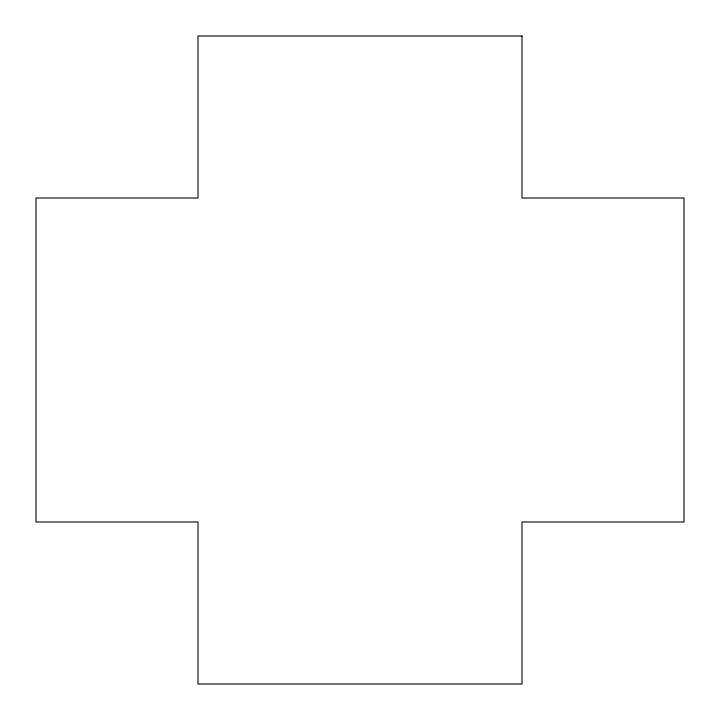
<?xml version="1.0" encoding="UTF-8"?>
<svg xmlns="http://www.w3.org/2000/svg" width="720" height="720" viewBox="0 0 720 720"><rect width="100%" height="100%" fill="white"/><g stroke="black" fill="none" stroke-linecap="round" stroke-linejoin="round"><path stroke-width="1.08" d="M522 36L198 36L198 198L36 198L36 522L198 522L198 684L522 684L522 522L684 522L684 198L522 198L522 36"/></g></svg>
